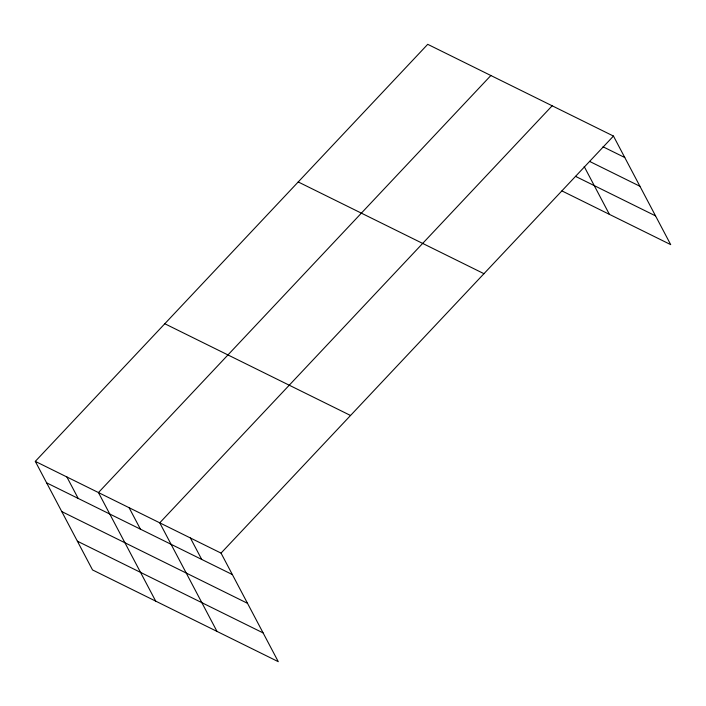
<?xml version="1.0" encoding="UTF-8"?>
<svg xmlns="http://www.w3.org/2000/svg" width="706" height="706" viewBox="0 0 706 706"><rect width="100%" height="100%" fill="white"/><g stroke="black" fill="none" stroke-linecap="round" stroke-linejoin="round"><path stroke-width="1.06" d="M35.3 461.371L221.04 553.107L278.279 661.672L92.539 569.936L35.3 461.371L427.721 44.328L613.461 136.064L670.7 244.629L561.95 190.92M490.873 75.516L98.452 492.559L155.691 601.124M552.163 105.794L159.75 522.828L216.989 631.393M221.04 553.107L613.461 136.064M603.021 146.786L624.775 157.526M589.51 161.365L639.927 186.269M575.469 176.332L655.547 215.886M298.223 181.954L483.963 273.69M164.798 323.745L350.538 415.481M46.614 482.833L232.353 574.56M61.766 511.576L247.515 603.312M77.386 541.193L263.126 632.929M584.18 166.501L609.402 214.359M190.391 537.972L201.704 559.426M129.101 507.693L140.415 529.156M66.876 476.965L78.189 498.427"/></g></svg>
